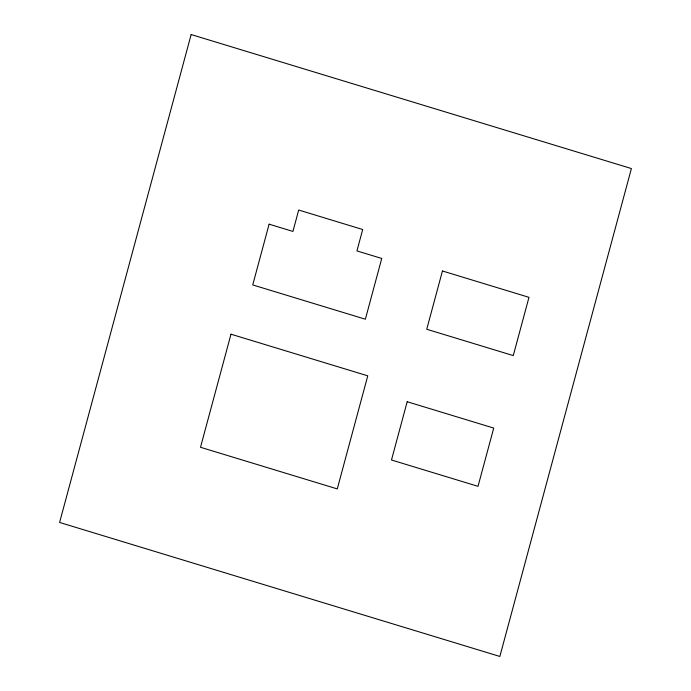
<?xml version="1.0" encoding="UTF-8"?>
<svg xmlns="http://www.w3.org/2000/svg" width="691" height="691" viewBox="0 0 691 691"><rect width="100%" height="100%" fill="white"/><g stroke="black" fill="none" stroke-linecap="round" stroke-linejoin="round"><path stroke-width="1.04" d="M191.148 34.55L59.599 522.448L499.852 656.45L631.401 168.552L191.148 34.55M230.993 334.202L200.502 447.284L337.268 488.908L367.759 375.835L230.993 334.202M269.11 224.178L252.733 284.934L365.366 319.216L381.752 258.46L356.936 250.911L362.706 229.516L298.693 210.029L292.932 231.425L269.11 224.178M407.189 401.73L391.486 459.999L478.017 486.334L493.728 428.075L407.189 401.73M442.447 270.984L426.736 329.253L513.266 355.589L528.978 297.329L442.447 270.984"/></g></svg>
